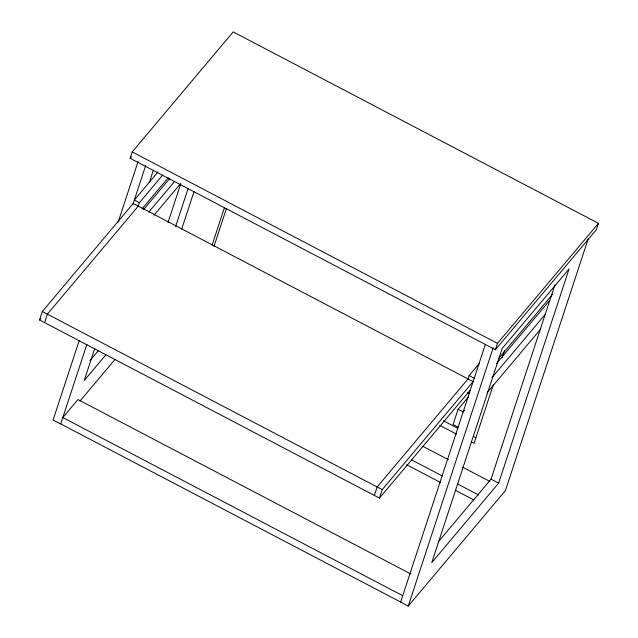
<?xml version="1.0" encoding="UTF-8"?>
<svg xmlns="http://www.w3.org/2000/svg" width="638" height="638" viewBox="0 0 638 638"><rect width="100%" height="100%" fill="white"/><g stroke="black" fill="none" stroke-linecap="round" stroke-linejoin="round"><path stroke-width="0.96" d="M39.532 319.973L42.315 311.496L133.206 203.466L473.117 381.604L382.226 489.633L379.443 498.111L39.532 319.973L40.808 318.45M44.604 322.637L47.387 314.151L138.279 206.122M130.112 158.296L132.202 151.932L233.197 31.9L598.468 223.332L596.378 229.688L495.391 349.72L130.112 158.296L131.396 156.773M79.24 340.477L53.098 419.987L60.706 423.975L86.848 344.464M118.142 222.16L138.055 161.573M132.848 204.559L145.671 165.561M138.215 206.321L139.395 202.732L162.435 175.346M94.767 348.452L84.224 380.527L105.884 354.776M149.356 182.412L153.391 170.147M168.017 222.487L180.737 183.808M175.625 226.474L188.035 188.744M181.663 229.17L194.08 191.408M212.095 245.144L224.52 207.366M214.025 246.316L226.442 208.53M374.362 495.455L377.154 486.969L468.045 378.94M468.316 397.091L458.076 409.261L453.06 424.525L458.132 427.189M467.981 379.139L469.161 375.551L479.401 363.381M485.271 344.648L400.616 602.112L408.224 606.1L505.432 490.566L588.212 238.787M408.224 606.1L493.19 347.686M495.391 349.72L497.48 343.364L598.468 223.332M493.302 384.77L474.05 443.322L471.41 441.943M502.305 357.376L504.483 350.764M438.146 542.005L491.037 479.146L554.932 284.803M498.645 483.133L569.056 268.981L502.154 348.5L431.743 562.652L498.645 483.133L491.037 479.146M158.009 171.925L134.323 200.069L139.395 202.732M142.059 208.865L168.296 177.675M143.717 209.439L169.963 178.249M148.798 212.095L174.397 181.671M154.013 215.189L180.259 183.999M89.99 360.637L98.276 350.788M79.894 401.174L115.063 359.369M379.443 498.111L470.326 390.081M498.661 358.476L552.42 294.573M496.484 363.62L548.967 301.232M464.432 410.401L463.148 411.925L458.076 409.261M491.954 377.688L545.721 313.784M486.93 392.952L540.697 329.048M132.202 151.932L497.48 343.364M469.161 375.551L474.233 378.206M467.526 392.585L469.217 393.471M443.506 420.833L457.59 428.218M473.436 436.52L476.076 437.899M439.718 425.331L456.441 434.103M422.842 446.321L448.45 459.735M462.574 467.136L489.944 481.483M411.486 459.823L442.381 476.012M457.39 483.883L478.58 494.984M406.741 464.791L440.292 482.376M455.301 490.239L473.843 499.961M42.315 311.496L382.226 489.633M410.816 573.985L77.964 399.548L62.819 417.555L402.73 595.685M60.73 423.911L400.64 602.049"/></g></svg>
